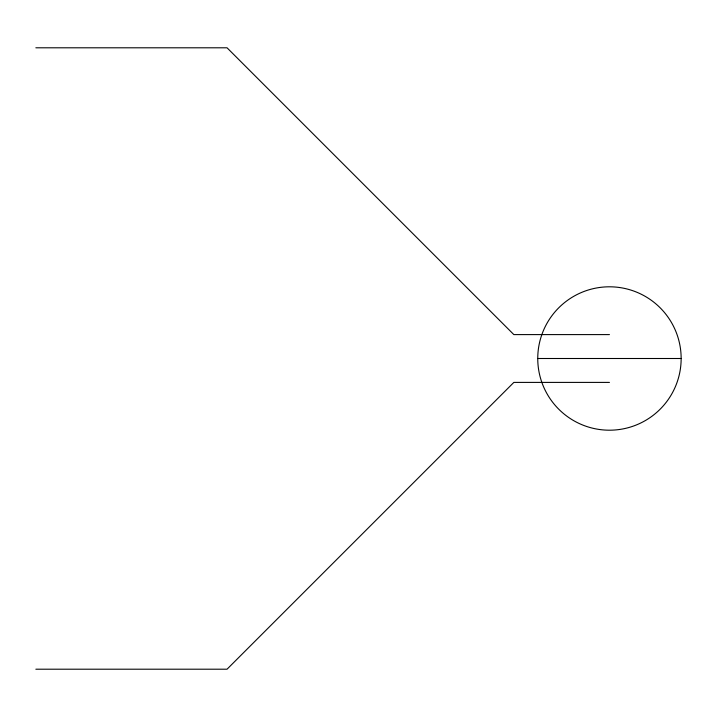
<?xml version="1.0" encoding="UTF-8"?>
<svg xmlns="http://www.w3.org/2000/svg" width="717" height="717" viewBox="0 0 717 717"><rect width="100%" height="100%" fill="white"/><g stroke="black" fill="none" stroke-linecap="round" stroke-linejoin="round"><path stroke-width="1.08" d="M35.85 47.797L227.047 47.797L513.847 334.597L609.45 334.597M537.75 358.5L681.15 358.5A71.7 71.7 0 0 1 573.6 420.592A71.7 71.7 0 0 1 573.6 296.408A71.7 71.7 0 0 1 681.15 358.5M609.45 382.403L513.847 382.403L227.047 669.203L35.85 669.203"/></g></svg>
